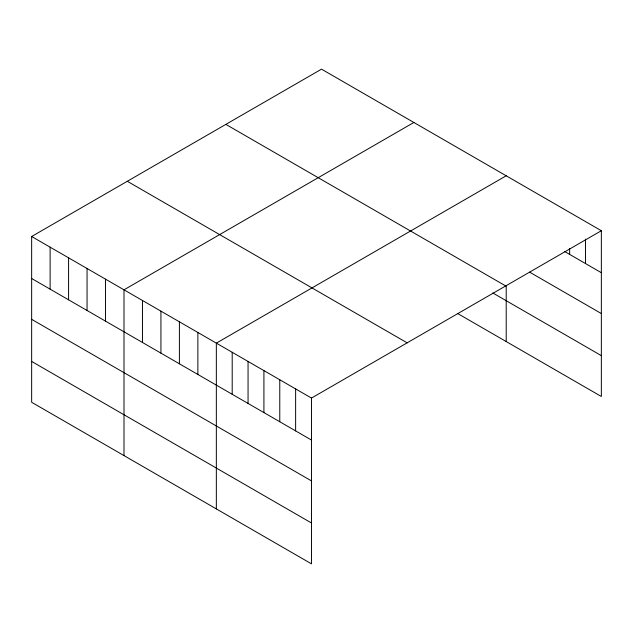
<?xml version="1.0" encoding="UTF-8"?>
<svg xmlns="http://www.w3.org/2000/svg" width="633" height="633" viewBox="0 0 633 633"><rect width="100%" height="100%" fill="white"/><g stroke="black" fill="none" stroke-linecap="round" stroke-linejoin="round"><path stroke-width="0.95" d="M31.65 236.505L311.483 398.07L311.483 563.845L31.65 402.279L31.65 236.505L321.517 69.155L601.35 230.721L601.35 396.495L457.517 313.446M413.863 122.47L123.997 289.827L123.997 455.602M506.21 175.784L216.344 343.141L216.344 508.916M311.483 398.07L601.35 230.721M564.628 251.499L601.35 272.704M529.576 272.111L601.35 313.557M225.862 124.384L505.696 285.942M492.775 292.952L601.35 355.643M127.304 181.283L407.138 342.841M31.65 278.496L311.483 440.054M31.65 319.341L311.483 480.906M31.65 361.435L311.483 522.993M585.493 239.139L585.493 263.55M569.637 248.532L569.637 254.395M506.21 285.404L506.21 341.559M295.627 388.915L295.627 430.899M279.77 379.76L279.77 421.744M263.914 370.606L263.914 412.589M248.057 361.451L248.057 403.435M232.2 352.296L232.2 394.28M197.868 332.475L197.868 374.459M179.4 321.809L179.4 363.801M160.932 311.151L160.932 353.135M142.465 300.485L142.465 342.469M105.529 279.161L105.529 321.145M87.053 268.495L87.053 310.479M68.586 257.837L68.586 299.82M50.118 247.171L50.118 289.154"/></g></svg>
